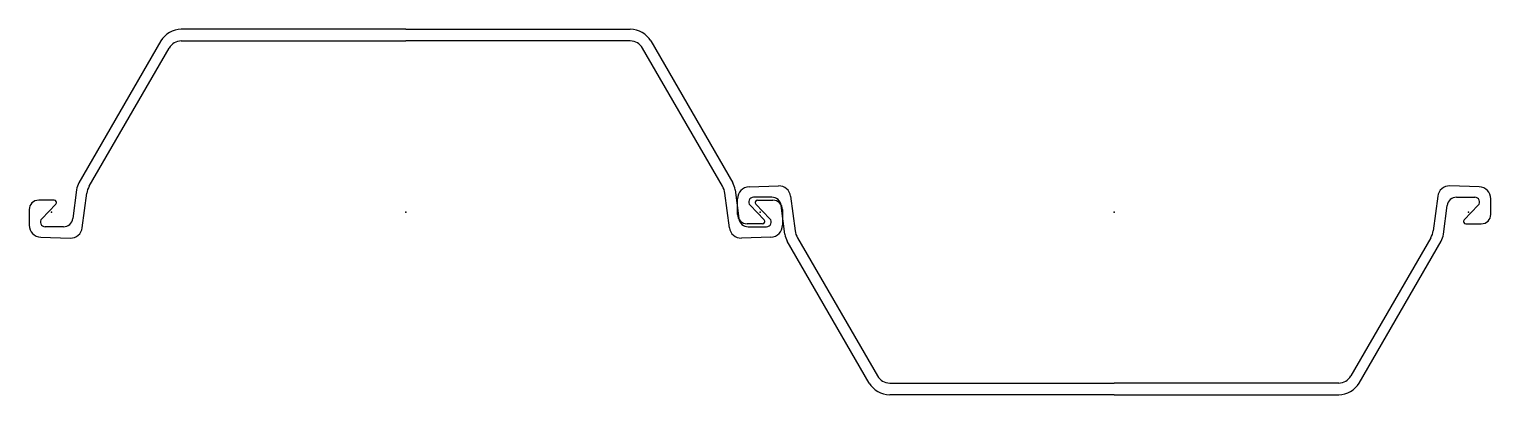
# Model space of a CAD drawing. Extents: x -19 to 1219, y -155 to 155.
import ezdxf

# ---------------------------------------------------------------- set-up
doc = ezdxf.new("R2010")
doc.units = 0
doc.header["$MEASUREMENT"] = 0
doc.layers.get('0').update_dxf_attribs({"color": 5, "linetype": 'CONTINUOUS'})

msp = doc.modelspace()

# ---------------------------------------------------------------- linework, layer by layer
at = {"linetype": 'Continuous'}
for p, q in [((300, 155), (109.83682, 155)), ((300, 155), (490.16318, 155)), ((92.51645, 145.00023), (23.09637, 24.76491)), ((31.78663, 21.82512), (99.4458, 139.00053)), ((109.8378, 145), (300, 145)), ((490.1622, 145), (300, 145)), ((568.21338, 21.82512), (500.5542, 139.00053)), ((507.48355, 145.00023), (576.90363, 24.76491)), ((21.08706, 18.83415), (17.90852, -5.53471)), ((25.96116, -13.36111), (29.77702, 15.89384)), ((574.03882, -13.36111), (570.22296, 15.89384)), ((578.91296, 18.83415), (582.09149, -5.53471)), ((590.69415, 21.29665), (615.73932, 22.06304)), ((609.97571, 12.5), (594.44513, 12.5)), ((625.96118, 13.36111), (629.77704, -15.89384)), ((1174.03882, 13.36111), (1170.22302, -15.89384)), ((1209.30591, 21.29665), (1184.26074, 22.06304)), ((1190.02429, 12.5), (1205.55493, 12.5)), ((-19, 2), (-19, -11.30132)), ((2.07745, 10), (-11, 10)), ((-8.42765, -5.71661), (3.51383, 6.60831)), ((581, -2), (581, 11.30132)), ((591.57233, 5.71661), (603.51385, -6.60831)), ((608.42767, -5.71661), (596.48615, 6.60831)), ((597.92255, 10), (611, 10)), ((621.08704, -18.83415), (617.90851, 5.53471)), ((619, 2), (619, -11.30132)), ((1178.91296, -18.83415), (1182.09143, 5.53471)), ((1208.42761, 5.71661), (1196.48621, -6.60831)), ((1219, -2), (1219, 11.30132)), ((602.07745, -10), (589, -10)), ((1197.92261, -10), (1211, -10)), ((-9.30586, -21.29665), (15.73929, -22.06304)), ((9.97571, -12.5), (-5.55489, -12.5)), ((609.30585, -21.29665), (584.26068, -22.06304)), ((590.02429, -12.5), (605.55487, -12.5)), ((631.78662, -21.82512), (699.4458, -139.00053)), ((1168.21338, -21.82512), (1100.5542, -139.00053)), ((692.51648, -145.00023), (623.09637, -24.76491)), ((1107.48352, -145.00023), (1176.90369, -24.76491)), ((709.83777, -145), (900, -145)), ((1090.16223, -145), (900, -145)), ((900, -155), (709.83685, -155)), ((900, -155), (1090.16321, -155))]:
    msp.add_line(p, q, dxfattribs=at)
for centre, radius, start, end in [((109.83682, 135), 20, 90, 149.99924), ((490.16318, 135), 20, 30.00076, 90), ((109.8378, 133), 12, 90, 149.99706), ((490.1622, 133), 12, 30.00294, 90), ((36.95267, 16.76472), 16, 149.99922, 172.56859), ((563.0473, 16.76472), 16, 7.43138, 30.00073), ((45.64263, 13.82442), 16, 149.9971, 172.56859), ((554.35736, 13.82442), 16, 7.43141, 30.00287), ((591, 11.30132), 10, 91.75265, 180), ((594.44513, 8.5), 4, 90, 224.09431), ((609.97571, 4.5), 8, 7.43141, 90), ((616.04517, 12.06772), 10, 7.4314, 91.75265), ((1183.95483, 12.06772), 10, 88.247, 172.5686), ((1190.02429, 4.5), 8, 90, 172.56865), ((1205.55493, 8.5), 4, 315.90447, 90), ((1209, 11.30132), 10, 0, 88.247), ((-11, 2), 8, 90, 180), ((2.07745, 8), 2, 315.90528, 90), ((597.92255, 8), 2, 90, 224.09431), ((611, 2), 8, 0, 90), ((-9, -11.30132), 10, 180, 268.24726), ((-5.55489, -8.5), 4, 135.90528, 270), ((9.97571, -4.5), 8, 270, 352.56859), ((589, -2), 8, 180, 270), ((590.02429, -4.5), 8, 187.43141, 270), ((602.07745, -8), 2, 270, 44.09431), ((605.55487, -8.5), 4, 270, 44.09431), ((609, -11.30132), 10, 271.75265, 0), ((1197.92261, -8), 2, 135.90569, 270), ((1211, -2), 8, 270, 0), ((16.04515, -12.06772), 10, 268.24726, 352.56859), ((583.95483, -12.06772), 10, 187.4314, 271.75265), ((636.9527, -16.76472), 16, 187.43138, 210.00073), ((645.64264, -13.82442), 16, 187.43141, 210.00287), ((1154.35742, -13.82442), 16, 329.99702, 352.56859), ((1163.04736, -16.76472), 16, 329.99927, 352.56859), ((709.83685, -135), 20, 210.00076, 270), ((709.83777, -133), 12, 210.00301, 270), ((1090.16223, -133), 12, 270, 329.99699), ((1090.16321, -135), 20, 270, 329.99915)]:
    msp.add_arc(centre, radius, start, end, dxfattribs=at)
for p in [(0, 0), (300, 0), (600, 0), (900, 0), (1200, 0)]:
    msp.add_point(p, dxfattribs=at)

doc.saveas('drawing.dxf')
